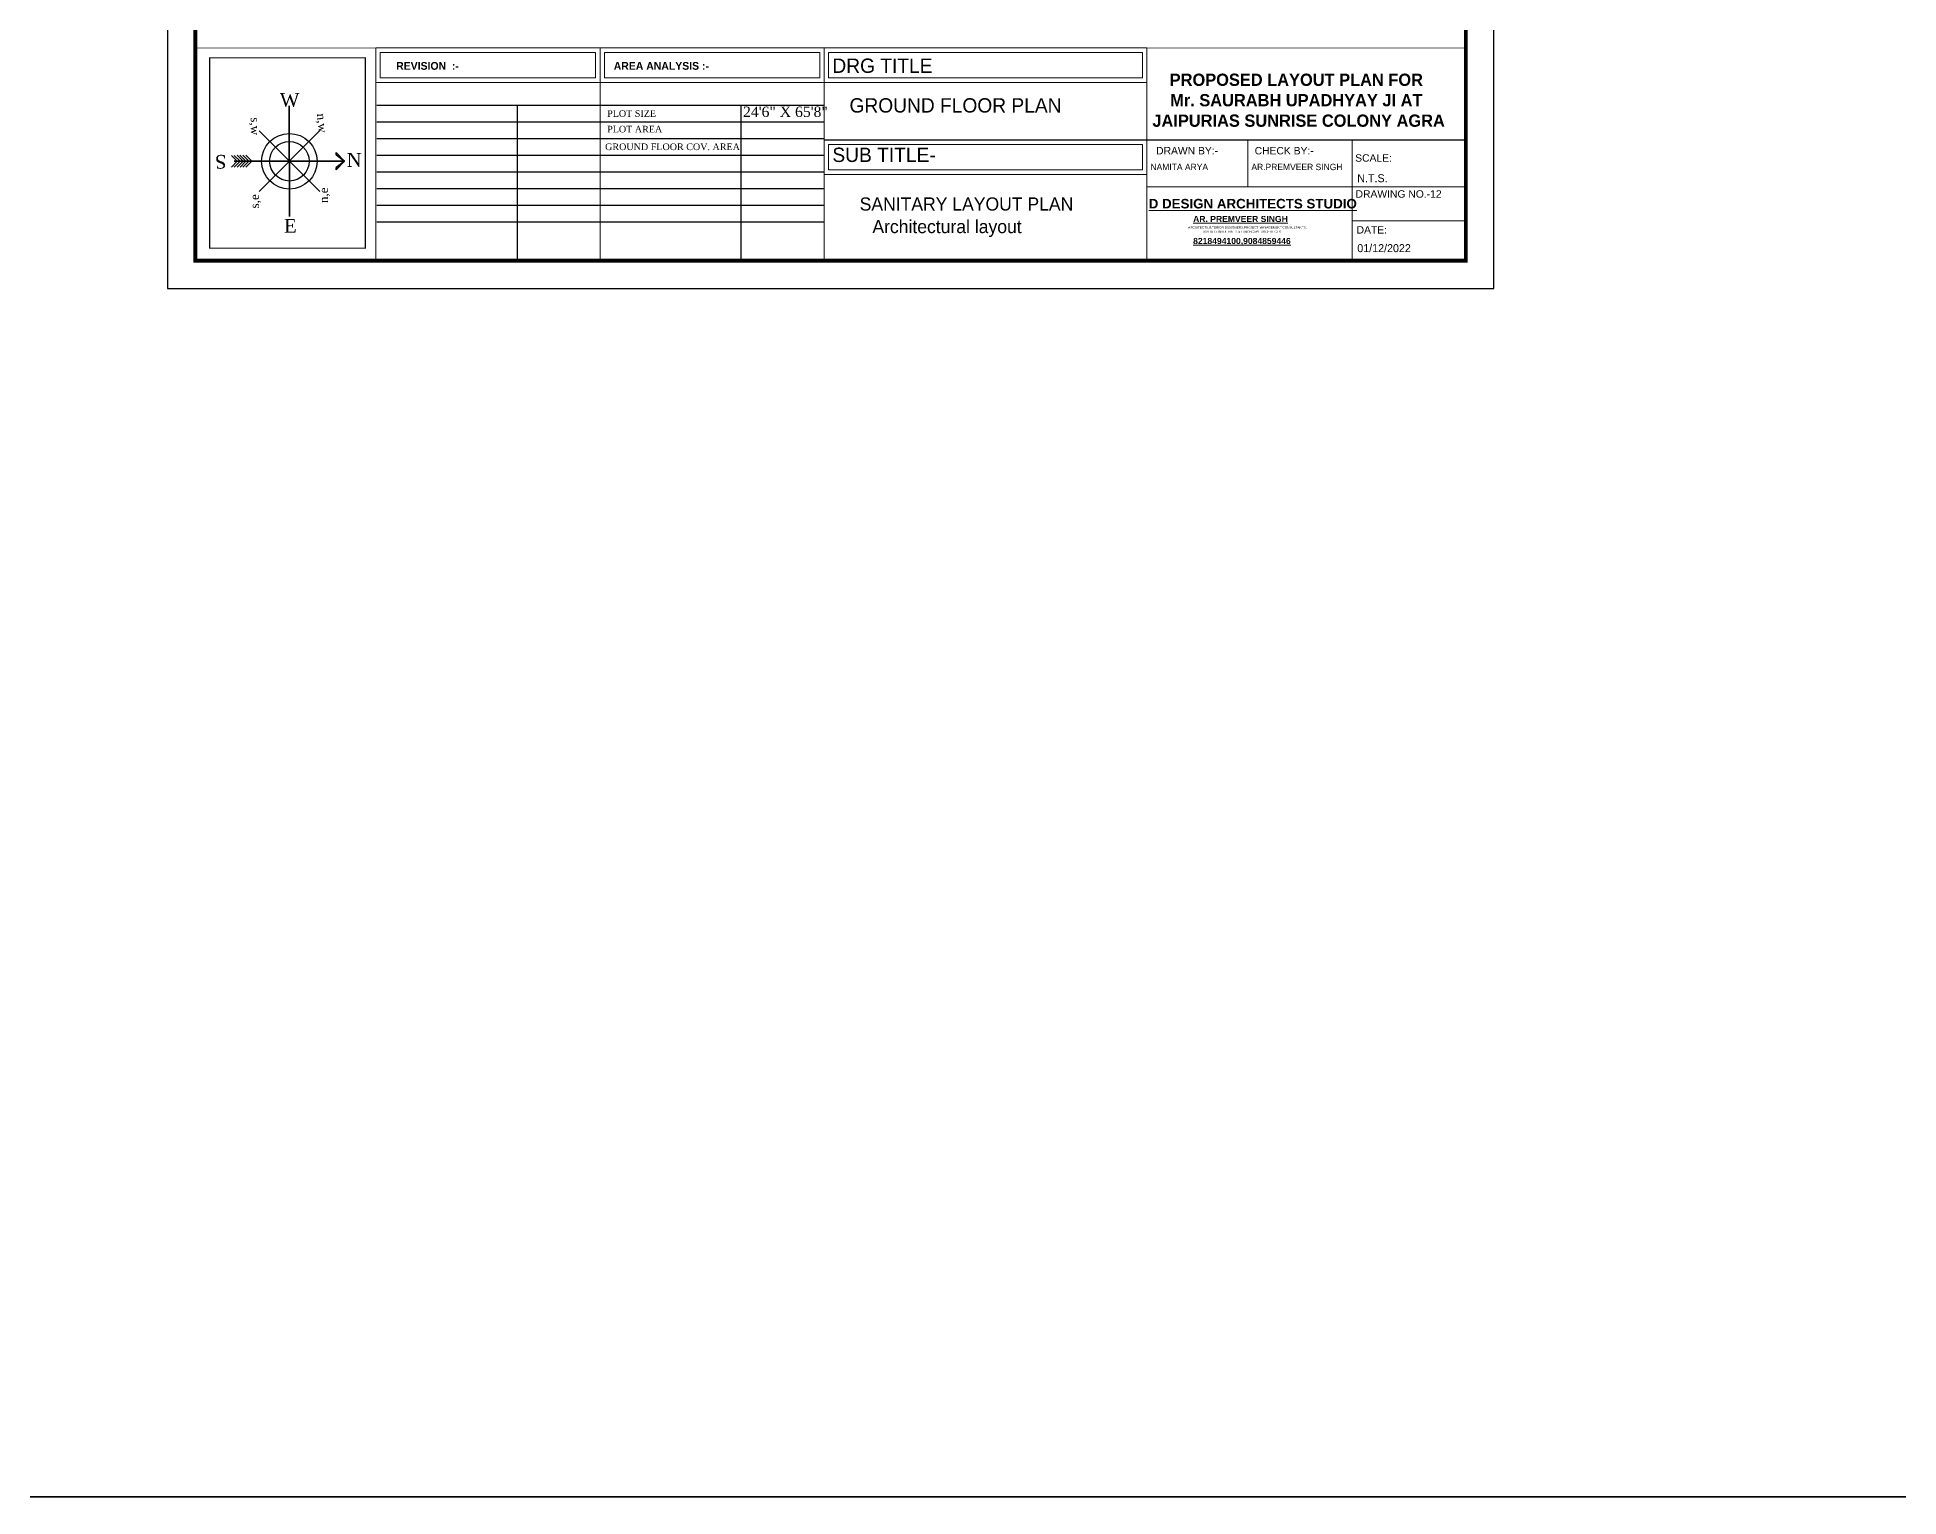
# Model space of a CAD drawing. Header units: millimetres. Extents: x -6808 to 215771, y -89660 to -16303.
# Drawn here: x 109101 to 110174, y -48747 to -47907 of the extents above; entities that cross this region are included whole.
import ezdxf

# ---------------------------------------------------------------- set-up
doc = ezdxf.new("R2010")
doc.units = ezdxf.units.MM
doc.linetypes.add('DASHED', pattern=[0.75, 0.5, -0.25])
doc.layers.get('0').update_dxf_attribs({"color": 8})
doc.layers.add('FORMAT', color=7, linetype='Continuous')
for name, color, linetype, lineweight in [('FORMAT LAAYER', 250, 'Continuous', 13), ('Projection', 190, 'DASHED', 25), ('SANITARY', 6, 'Continuous', 30), ('wall', 7, 'Continuous', 35)]:
    doc.layers.add(name, color=color, linetype=linetype, lineweight=lineweight)
doc.styles.add('cdim', font='arial.ttf')
doc.styles.add('HYPERMARTBORA0$0$SANSSERIFBOLD', font='sasb____.pfb', dxfattribs={"height": 0.2})
doc.styles.add('SAJ', font='eurr____.ttf')
doc.styles.get("Standard").update_dxf_attribs({"font": 'times.ttf'})
doc.styles.add('working', font='swissl.ttf')

msp = doc.modelspace()

# ---------------------------------------------------------------- linework, layer by layer
at = {"lineweight": -3}
for p, q in [((109229.159, -47960.781), (109264.097, -47995.633)), ((109229.202, -47995.676), (109264.054, -47960.738))]:
    msp.add_line(p, q, dxfattribs=at)
at = {"ltscale": 0.2}
for major_axis in [(-11.322, 11.294), (-8.058, 8.038)]:
    msp.add_ellipse((109246.628, -47978.207), major_axis=major_axis, ratio=1, start_param=3.92699082, end_param=10.21017612, dxfattribs=at)
at = {"layer": 'FORMAT', "lineweight": 18}
for p, q in [((109425.537, -47912.974), (109425.537, -47932.798)), ((109554.653, -47932.798), (109554.653, -47912.974))]:
    msp.add_line(p, q, dxfattribs=at)
at = {"layer": 'FORMAT', "linetype": 'ByBlock'}
for p, q in [((109296.937, -47945.965), (109554.653, -47945.965)), ((109296.937, -47955.57), (109554.653, -47955.57)), ((109296.937, -47965.174), (109554.653, -47965.174)), ((109296.937, -47974.778), (109554.653, -47974.778)), ((109296.937, -47984.382), (109554.653, -47984.382)), ((109296.937, -47993.986), (109554.653, -47993.986)), ((109296.937, -48003.59), (109554.653, -48003.59)), ((109296.937, -48013.194), (109554.653, -48013.194))]:
    msp.add_line(p, q, dxfattribs=at)
at = {"layer": 'FORMAT'}
for p, q in [((109377.968, -48035.465), (109377.968, -47945.965)), ((109506.827, -48035.465), (109506.827, -47945.965))]:
    msp.add_line(p, q, dxfattribs=at)
at = {"layer": 'FORMAT', "ltscale": 2}
msp.add_line((109554.653, -47965.937), (109924.211, -47965.937), dxfattribs=at)
at = {"layer": 'FORMAT', "lineweight": 13, "ltscale": 20}
for p, q in [((109798.547, -47965.937), (109798.547, -47992.878)), ((109858.717, -48012.544), (109924.211, -48012.544))]:
    msp.add_line(p, q, dxfattribs=at)
at = {"layer": 'FORMAT', "color": 0}
msp.add_lwpolyline([(109176.45, -46966.892), (109176.45, -48051.542), (109940.288, -48051.542), (109940.288, -46966.892)], close=True, dxfattribs=at)
msp.add_lwpolyline([(109176.45, -46966.892), (109176.45, -48051.542), (109940.288, -48051.542), (109940.288, -46966.892)], close=True, dxfattribs=at)
at = {"layer": 'FORMAT', "color": 0, "const_width": 2.24}
msp.add_lwpolyline([(109192.527, -46982.969), (109192.527, -48035.465), (109924.211, -48035.465), (109924.211, -46982.969)], close=True, dxfattribs=at)
msp.add_lwpolyline([(109192.527, -46982.969), (109192.527, -48035.465), (109924.211, -48035.465), (109924.211, -46982.969)], close=True, dxfattribs=at)
at = {"layer": 'FORMAT', "ltscale": 2, "const_width": 0.559}
for points in [[(109296.421, -47912.974), (109296.421, -48035.465), (109192.527, -48035.465), (109192.527, -47912.974), (109924.211, -47912.974)], [(109425.537, -48035.465), (109425.537, -47912.974)], [(109554.653, -48035.465), (109554.653, -47912.974)]]:
    msp.add_lwpolyline(points, dxfattribs=at)
at = {"layer": 'FORMAT', "ltscale": 2, "const_width": 0.601}
msp.add_lwpolyline([(109200.715, -47918.64), (109290.386, -47918.64), (109290.386, -48028.303), (109200.715, -48028.303)], close=True, dxfattribs=at)
at = {"layer": 'FORMAT', "lineweight": 18}
for points in [[(109740.47, -47932.798), (109296.421, -47932.798), (109296.421, -47912.974), (109740.47, -47912.974)], [(109740.47, -47912.974), (109740.47, -47932.798)]]:
    msp.add_lwpolyline(points, dxfattribs=at)
for points in [[(109298.981, -47915.534), (109422.977, -47915.534), (109422.977, -47930.238), (109298.981, -47930.238)], [(109428.097, -47915.534), (109552.093, -47915.534), (109552.093, -47930.238), (109428.097, -47930.238)], [(109557.213, -47915.534), (109737.909, -47915.534), (109737.909, -47930.238), (109557.213, -47930.238)], [(109554.653, -47965.937), (109740.47, -47965.937), (109740.47, -47985.761), (109554.653, -47985.761)], [(109557.213, -47968.497), (109737.909, -47968.497), (109737.909, -47983.201), (109557.213, -47983.201)]]:
    msp.add_lwpolyline(points, close=True, dxfattribs=at)
at = {"layer": 'FORMAT', "const_width": 0.559}
msp.add_lwpolyline([(109740.47, -48035.465), (109740.47, -47912.974)], dxfattribs=at)
at = {"layer": 'FORMAT', "color": 0, "lineweight": 13}
for points in [[(109858.717, -48035.465), (109858.717, -47965.937)], [(109740.47, -47992.878), (109924.211, -47992.878)]]:
    msp.add_lwpolyline(points, dxfattribs=at)
at = {"layer": 'wall', "ltscale": 60}
for p, q in [((109246.667, -48010.033), (109246.589, -47946.381)), ((109216.655, -47978.244), (109213.209, -47974.806)), ((109218.314, -47978.242), (109214.869, -47974.804)), ((109219.974, -47978.24), (109216.528, -47974.802)), ((109221.633, -47978.238), (109218.188, -47974.8)), ((109223.293, -47978.236), (109219.847, -47974.798)), ((109224.952, -47978.233), (109221.507, -47974.796)), ((109278.454, -47978.168), (109273.511, -47973.238)), ((109273.511, -47973.238), (109273.513, -47974.566)), ((109273.513, -47974.566), (109278.454, -47978.168)), ((109216.655, -47978.244), (109213.218, -47981.689)), ((109278.454, -47978.168), (109214.802, -47978.246)), ((109218.314, -47978.242), (109214.877, -47981.687)), ((109219.974, -47978.24), (109216.537, -47981.685)), ((109221.633, -47978.238), (109218.196, -47981.683)), ((109223.293, -47978.236), (109219.855, -47981.681)), ((109224.952, -47978.233), (109221.515, -47981.679)), ((109273.522, -47981.782), (109278.454, -47978.168)), ((109273.523, -47983.11), (109273.522, -47981.782)), ((109278.454, -47978.168), (109273.523, -47983.11))]:
    msp.add_line(p, q, dxfattribs=at)
at = {"layer": 'wall'}
msp.add_lwpolyline([(93155.422, -46609.38), (112001.612, -46609.38), (112001.612, -48747.451), (93155.422, -48747.451)], close=True, dxfattribs=at)

# ---------------------------------------------------------------- texts
for s, height, rotation, p in [('W', 7.912, 0.070059, (109241.142, -47946.853)), ('s,w', 4.999, 270.070059, (109224.398, -47952.897)), ('n,w', 4.999, 275.294842, (109262.475, -47950.912)), ('S', 7.912, 180.070059, (109210.377, -47974.593)), ('s,e', 4.999, 90.070059, (109229.128, -48005.377)), ('n,e', 4.999, 90.070059, (109268.901, -48002.325)), ('E', 7.912, 0.070059, (109243.528, -48019.364))]:
    msp.add_text(s, height=height, rotation=rotation).set_placement(p)
at = {"layer": 'FORMAT', "lineweight": 13, "style": 'working'}
for s, height, p in [('DRAWN BY:-', 4.2576, (109745.816, -47974.259)), (' CHECK BY:-', 4.25764, (109800.899, -47974.259)), ('SCALE:', 4.2576, (109860.451, -47978.445)), ('DRAWING NO.-12', 4.25764, (109860.676, -47999.182)), ('DATE:', 4.2576, (109861.276, -48019.865))]:
    msp.add_text(s, height=height, dxfattribs=at).set_placement(p)
at = {"layer": 'FORMAT', "style": 'cdim'}
for s, insert, char_height, width, attachment_point in [('\\A1;{\\fCentury Gothic|b1|i0|c0|p34;REVISION  :-}', (109308.133, -47921.036), 4.50194, 99.40447, 1), ('\\A1;{\\fCentury Gothic|b1|i0|c0|p34;AREA ANALYSIS :-}', (109433.422, -47921.036), 4.50194, 99.40447, 1), ('\\A1;{\\fDilleniaUPC|b1|i0|c0|p18;PROPOSED LAYOUT PLAN FOR \\PMr. SAURABH UPADHYAY JI AT \\P JAIPURIAS SUNRISE COLONY AGRA}', (109826.561, -47943.094), 7.06187, 177.40877, 5)]:
    msp.add_mtext(s, dxfattribs=dict(at, insert=insert, char_height=char_height, width=width, attachment_point=attachment_point))
at = {"layer": 'FORMAT', "ltscale": 2, "attachment_point": 1, "style": 'SAJ'}
for s, insert, char_height, width in [('\\A1;{\\fCentury Gothic|b0|i0|c0|p34;DRG TITLE}', (109559.366, -47919.056), 8.25836, 191.48142), ('\\A1;{\\fCentury Gothic|b0|i0|c0|p34;GROUND FLOOR PLAN}', (109569.211, -47941.905), 8.25836, 191.48142), ('\\A1;{\\fCentury Gothic|b0|i0|c0|p34;SUB TITLE-}', (109559.363, -47970.383), 8.25836, 191.48142), ('\\A1;{\\fShonar Bangla|b0|i0|c0|p34;NAMITA ARYA}', (109742.557, -47979.663), 3.65867, 186.55052), ('\\A1;{\\fShonar Bangla|b0|i0|c0|p34;AR.PREMVEER SINGH}', (109800.677, -47979.663), 3.65867, 186.55052), ('\\A1;{\\fShonar Bangla|b0|i0|c0|p34;N.T.S.}', (109861.663, -47985.699), 4.60846, 119.67589), ('\\A1;{\\fCentury Gothic|b0|i0|c0|p34;Architectural layout}', (109582.406, -48012.057), 7.56, 244.74508), ('\\A1;{\\fShonar Bangla|b0|i0|c0|p34;01/12/2022}', (109861.663, -48025.965), 4.60846, 119.67589)]:
    msp.add_mtext(s, dxfattribs=dict(at, insert=insert, char_height=char_height, width=width))
at = {"layer": 'FORMAT', "lineweight": 13, "attachment_point": 1, "style": 'working'}
for s, insert, char_height, width in [('\\A1;{\\fBook Antiqua|b0|i0|c0|p18;PLOT SIZE}', (109429.623, -47948.797), 3.84038, 99.40447), ('\\A1;{\\fBook Antiqua|b0|i0|c0|p18;24\'6" X 65\'8"}', (109507.914, -47946.719), 5.98638, 154.95147), ('\\A1;{\\fBook Antiqua|b0|i0|c0|p18;PLOT AREA}', (109429.623, -47957.781), 3.84038, 99.40447), ('\\A1;{\\fBook Antiqua|b0|i0|c0|p18;GROUND FLOOR COV. AREA}', (109428.461, -47967.954), 3.84038, 99.40447)]:
    msp.add_mtext(s, dxfattribs=dict(at, insert=insert, char_height=char_height, width=width))
at = {"layer": 'FORMAT LAAYER', "color": 0, "lineweight": 13}
for s, height, style, p in [('%%UD DESIGN ARCHITECTS STUDIO', 5.4966, 'HYPERMARTBORA0$0$SANSSERIFBOLD', (109741.547, -48005.389)), ('ARCHITECTS,INTERIOR DESIGNERS,PROJECT MANAGEMENT CONSULTANTS,', 1.28401, 'working', (109764.279, -48016.959)), ('%%UAR. PREMVEER SINGH', 3.53004, 'HYPERMARTBORA0$0$SANSSERIFBOLD', (109767.12, -48013.231)), ('VASTU CONSULTANTS & LANDSCAPE ARCHITECTS', 1.28401, 'working', (109772.774, -48019.411)), ('%%U8218494100,9084859446', 3.53004, 'HYPERMARTBORA0$0$SANSSERIFBOLD', (109767.12, -48025.903))]:
    msp.add_text(s, height=height, dxfattribs=dict(at, style=style)).set_placement(p)
at = {"layer": 'Projection', "color": 1}
msp.add_text('N', height=7.912, rotation=0.070059, dxfattribs=at).set_placement((109279.661, -47981.451))
at = {"layer": 'SANITARY', "ltscale": 2, "insert": (109575.069, -47999.047), "char_height": 7.56, "width": 244.74508, "attachment_point": 1, "style": 'SAJ'}
msp.add_mtext('\\A1;{\\fCentury Gothic|b0|i0|c0|p34;SANITARY LAYOUT PLAN}', dxfattribs=at)

doc.saveas('drawing.dxf')
